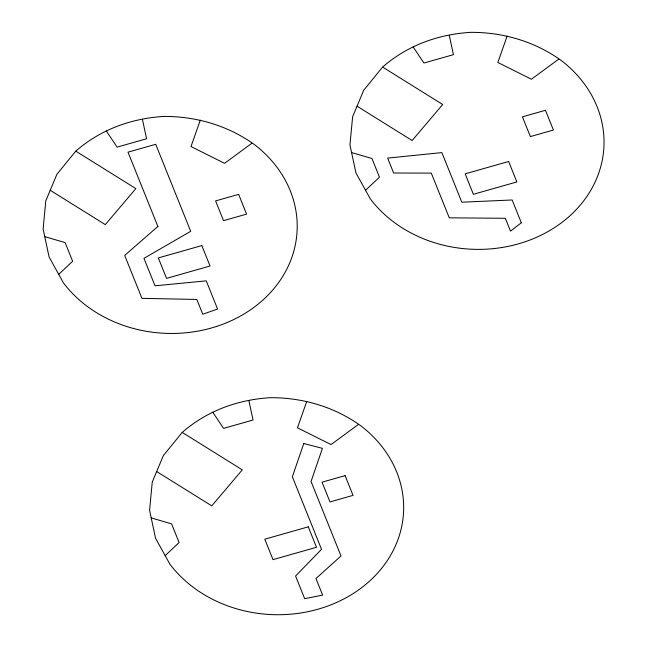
<?xml version="1.0" encoding="UTF-8"?>
<svg xmlns="http://www.w3.org/2000/svg" width="647" height="647" viewBox="0 0 647 647"><rect width="100%" height="100%" fill="white"/><g stroke="black" fill="none" stroke-linecap="round" stroke-linejoin="round"><path stroke-width="0.97" d="M200.295 120.172L191.002 146.545L224.566 163.319L251.909 143.222M306.751 401.431L297.466 427.804L331.021 444.578L358.365 424.481M507.135 36.086L497.842 62.46L531.397 79.233L558.741 59.136M75.772 151.147L56.92 174.269L45.791 200.853L43.123 229.07L49.107 257.005L63.341 282.747A127.152 108.526 2.2 0 0 252.467 308.441A127.152 108.526 2.2 0 0 255.322 145.268C228.779 125.769 196.478 116.242 163.667 116.436C131.106 118.466 100.511 129.578 75.772 151.147L135.854 188.592L105.307 224.614L50.223 190.275M382.603 67.062L363.76 90.192L352.623 116.767L349.954 144.985L355.939 172.919L370.173 198.669A127.152 108.526 2.2 0 0 559.299 224.355A127.152 108.526 2.2 0 0 562.154 61.182C535.611 41.683 503.309 32.156 470.498 32.35C437.938 34.388 407.343 45.492 382.603 67.062L442.685 104.515L412.139 140.528L357.055 106.189M182.228 432.406L163.384 455.537L152.247 482.112L149.578 510.329L155.563 538.264L169.797 564.014A127.152 108.526 2.2 0 0 358.923 589.7A127.152 108.526 2.2 0 0 361.778 426.527C335.235 407.028 302.933 397.501 270.123 397.695C237.562 399.733 206.967 410.837 182.228 432.406L242.31 469.859L211.763 505.873L156.679 471.534M58.715 274.385L72.634 261.251L65.137 242.601L44.748 236.64M365.555 190.307L379.465 177.165L371.968 158.515L351.58 152.555M165.179 555.652L179.09 542.509L171.592 523.86L151.204 517.899M413.15 46.883L423.931 63.042L453.418 54.671L449.293 35.448M106.318 130.961L117.099 147.128L146.586 138.757L142.461 119.533M212.774 412.22L223.555 428.387L253.042 420.016L248.917 400.792M303.775 443.527L292.363 476.79L321.527 549.319L295.566 576.032L304.672 598.685L322.627 595.103L315.962 578.531L341.001 555.951L311.061 481.489L322.416 448.363L303.775 443.527M157.884 226.482L124.685 255.403L141.96 298.364L196.825 299.448L202.77 314.232L217.578 309.031L206.247 280.847L155.021 285.812L143.966 258.323L190.703 231.319L155.709 144.289L128.001 152.158L157.884 226.482M521.32 222.778L510.507 231.125L505.339 218.282L449.277 217.837L431.29 173.113L393.635 173.016L387.634 158.094L441.877 152.611L461.812 202.204L512.157 199.98L521.32 222.778M238.638 194.367L215.597 200.91L223.538 220.667L246.58 214.125L238.638 194.367M545.47 110.289L522.428 116.832L530.37 136.582L553.411 130.039L545.47 110.289M201.824 245.569L158.321 257.927L166.546 278.372L210.04 266.014L201.824 245.569M508.655 161.491L465.161 173.841L473.378 194.286L516.872 181.936L508.655 161.491M345.094 475.634L322.052 482.177L329.994 501.926L353.036 495.384L345.094 475.634M308.279 526.836L264.785 539.186L273.002 559.631L316.496 547.281L308.279 526.836"/></g></svg>
